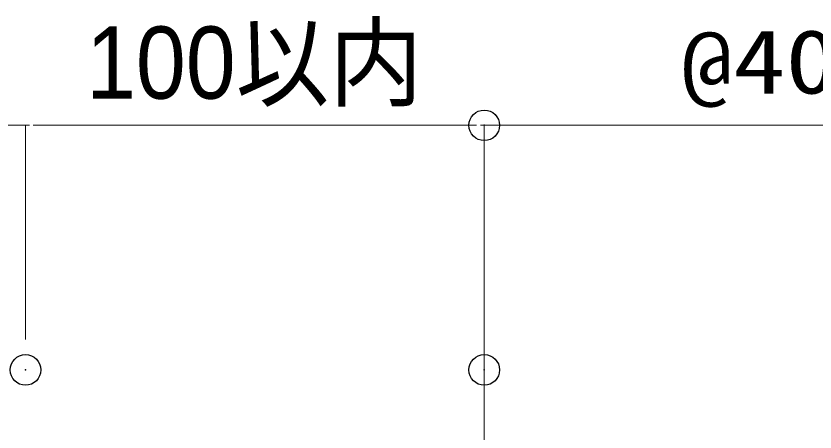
# Model space of a CAD drawing. Units: millimetres, scale not verified. Extents: x -4131 to 4169, y -981 to 998.
# Drawn here: x -908 to -777.4, y 171.7 to 239.7 of the extents above; entities that cross this region are included whole.
import ezdxf
from ezdxf.enums import TextEntityAlignment as Align

# ---------------------------------------------------------------- set-up
doc = ezdxf.new("R2010")
doc.units = ezdxf.units.MM
doc.header["$LTSCALE"] = 10
doc.header["$PDMODE"] = 32
doc.header["$PDSIZE"] = 5
doc.linetypes.add('CHAIN1', pattern=[8, 5, -1, 1, -1])
for name, color, linetype, lineweight in [('0-3_寸法', 7, 'Continuous', 9), ('0-4_一般', 4, 'Continuous', 9), ('0-6_0', 7, 'Continuous', 9)]:
    doc.layers.add(name, color=color, linetype=linetype, lineweight=lineweight)
doc.layers.add('0-7_DEFPOINTS', color=7, linetype='Continuous')
doc.styles.add('ＭＳ ゴシック', font='')
doc.styles.add('ＭＳ Ｐゴシック', font='')
doc.styles.get('ＭＳ ゴシック').set_extended_font_data('MS Gothic')
doc.styles.get('ＭＳ Ｐゴシック').set_extended_font_data('MS PGothic')

# ---------------------------------------------------------------- blocks, each defined once
blk = doc.blocks.new('_DOT')
at = {"layer": '0-6_0'}
for p, q in [((-5, 0), (-10, 0)), ((-2.5, 0), (2.5, 0))]:
    blk.add_line(p, q, dxfattribs=at)

msp = doc.modelspace()

# ---------------------------------------------------------------- linework, layer by layer
at = {"layer": '0-3_寸法'}
for p, q in [((-906.46, 221.81), (-911.46, 221.81)), ((-906.46, 186.81), (-906.46, 221.81)), ((-906.46, 186.81), (-906.46, 221.81)), ((-903.95, 221.81), (-833.96, 221.81)), ((-903.95, 221.81), (-901.45, 221.81)), ((-831.46, 186.81), (-831.46, 221.81))]:
    msp.add_line(p, q, dxfattribs=at)
at = {"layer": '0-3_寸法', "color": 4}
msp.add_line((-831.46, 221.81), (-700.01, 221.81), dxfattribs=at)
at = {"layer": '0-4_一般', "linetype": 'CHAIN1'}
msp.add_line((-831.46, 189.74), (-831.46, 47.8), dxfattribs=at)
at = {"layer": '0-7_DEFPOINTS'}
for p in [(-831.46, 221.81), (-906.46, 181.81), (-831.46, 181.81)]:
    msp.add_point(p, dxfattribs=at)

# ---------------------------------------------------------------- block references
at = {"layer": '0-3_寸法', "xscale": 0.2503723, "yscale": 0.2503723, "rotation": 180}
msp.add_blockref('_DOT', (-906.46, 221.81), dxfattribs=at)
msp.add_blockref('_DOT', (-906.46, 221.81), dxfattribs=at)
at = {"layer": '0-3_寸法', "xscale": 0.2503723, "yscale": 0.2503723}
msp.add_blockref('_DOT', (-831.46, 221.81), dxfattribs=at)

# ---------------------------------------------------------------- texts
at = {"layer": '0-3_寸法', "style": 'ＭＳ Ｐゴシック', "width": 0.95}
msp.add_text('100以内', height=11.8, dxfattribs=at).set_placement((-896.57, 222.63), align=Align.BOTTOM_LEFT)
at = {"layer": '0-3_寸法', "color": 4, "style": 'ＭＳ ゴシック', "width": 1.2}
msp.add_text('@400以内', height=10.48, dxfattribs=at).set_placement((-799.31, 223.86), align=Align.BOTTOM_LEFT)

doc.saveas('drawing.dxf')
